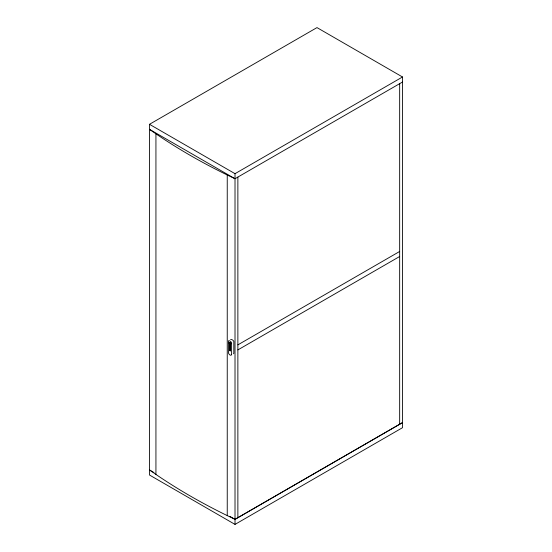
<?xml version="1.0" encoding="UTF-8"?>
<svg xmlns="http://www.w3.org/2000/svg" width="552" height="552" viewBox="0 0 552 552"><rect width="100%" height="100%" fill="white"/><g stroke="black" fill="none" stroke-linecap="round" stroke-linejoin="round"><path stroke-width="0.83" d="M230.55 343.613C229.86 344.524 229.397 342.447 230.218 343.082C231.15 344.841 228.604 343.033 230.005 342.889M230.446 343.627L230.439 342.882M149.488 124.303L316.986 27.6L402.512 76.983L402.512 427.696L235.014 524.4L149.488 475.017L149.488 124.303L235.014 173.68L402.512 76.983M235.014 178.717L149.488 129.34L155.933 133.825A598.361 345.462 0 0 0 227.245 174.998L235.014 178.717L402.512 82.02M229.791 343.551L230.55 343.158M237.871 344.876L399.662 251.464M237.871 349.913L399.662 256.501M153.953 472.56L149.488 469.945L155.933 474.43A598.361 345.462 0 0 0 227.245 515.602L235.014 519.322L402.512 422.618L235.014 519.363L229.811 516.32M230.06 343.013L230.218 343.799M399.662 83.662L399.662 424.309M237.871 177.075L237.871 517.714M235.014 173.68L235.014 524.4M227.245 174.998L227.245 515.602M155.933 133.825L155.933 474.43M230.632 339.57A3.319 1.918 60 0 1 231.647 339.514M232.226 339.77A3.319 1.918 60 0 1 233.827 341.412L233.827 353.294A2.381 1.373 60 0 1 233.475 353.784M230.432 350.61L229.577 350.113L229.549 344.034A1.29 0.745 60 0 0 230.46 344.565L230.432 350.61M230.557 350.706L230.508 350.817A0.828 0.476 60 0 1 229.501 350.23L229.453 343.703A1.111 0.642 60 0 1 229.453 342.426A1.111 0.642 60 0 1 230.557 343.068A1.111 0.642 60 0 1 230.557 344.344L230.557 350.706M231.605 354.577L231.605 342.695A3.319 1.918 60 0 0 228.411 340.853L228.411 352.735A2.381 1.373 60 0 0 230.005 354.991A2.381 1.373 60 0 0 231.605 354.577M229.308 342.978A0.994 0.573 60 0 0 230.357 344.289A0.994 0.573 60 0 0 230.357 342.889A0.994 0.573 60 0 0 229.308 342.978"/></g></svg>
